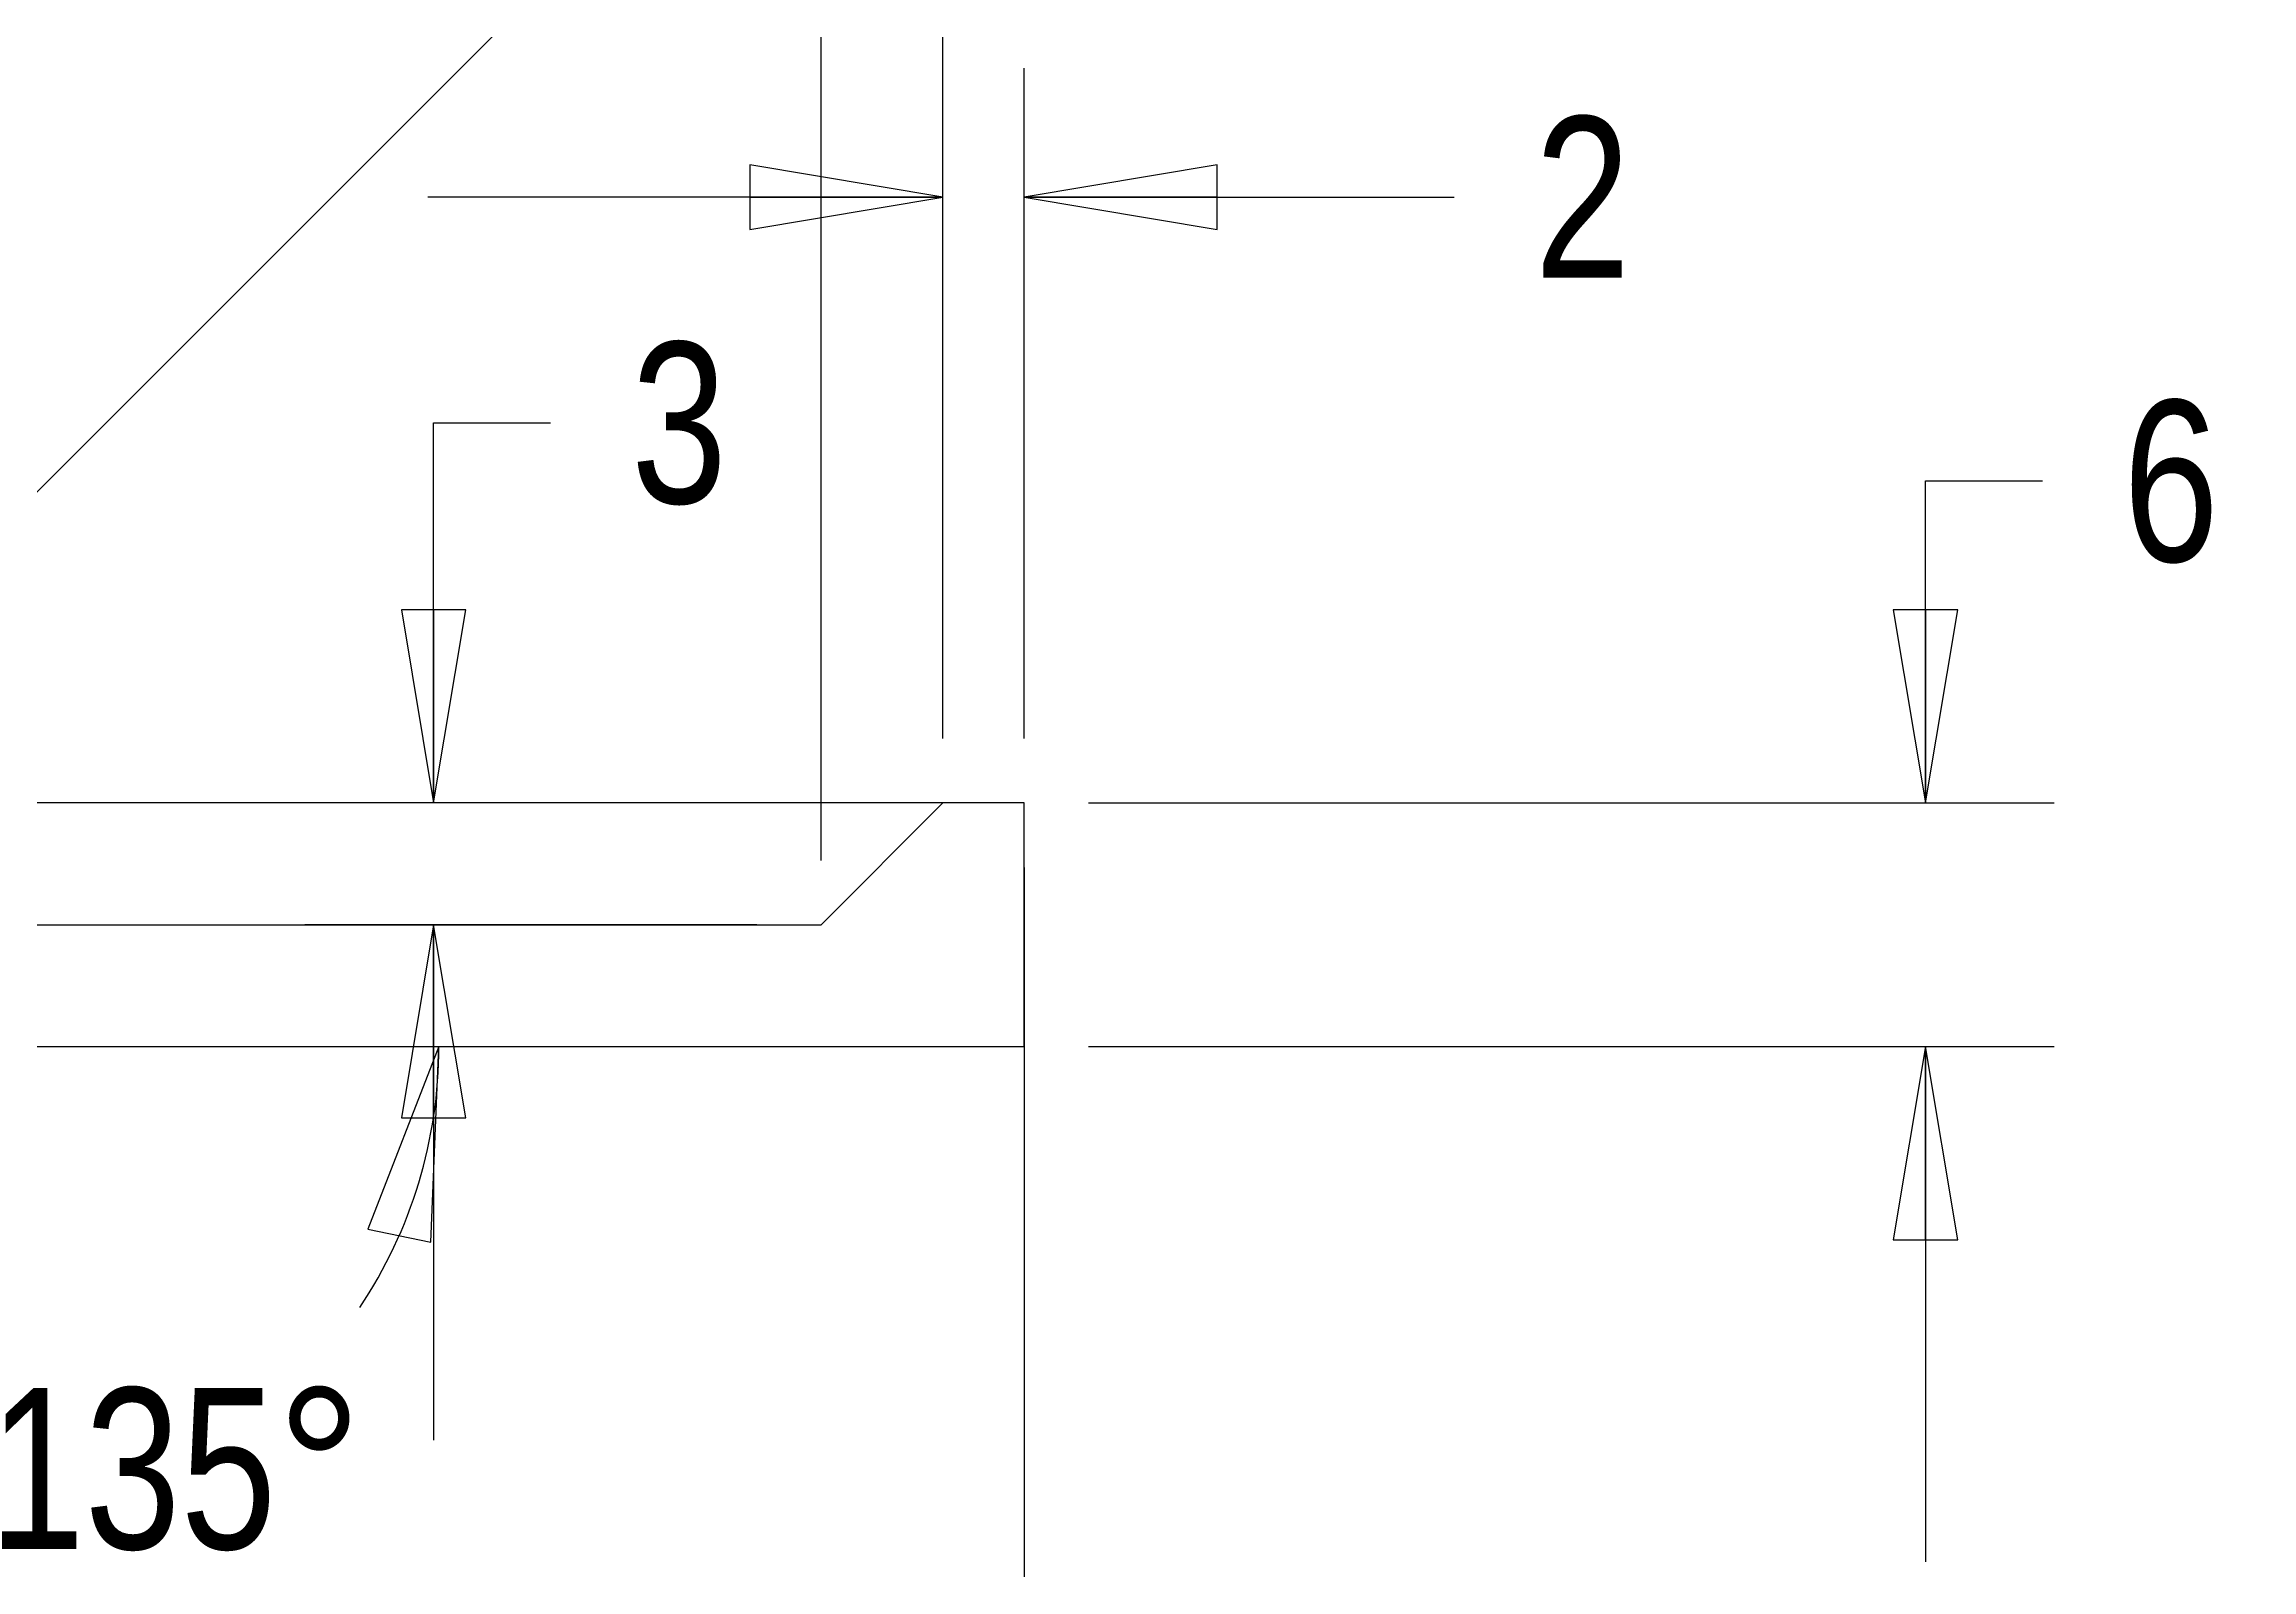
# Model space of a CAD drawing. Header units: millimetres. Extents: x 0 to 297, y 0 to 210.
# Drawn here: x 129.7 to 184.2, y 76.4 to 114 of the extents above; entities that cross this region are included whole.
import ezdxf

# ---------------------------------------------------------------- set-up
doc = ezdxf.new("R2010")
doc.units = ezdxf.units.MM
doc.header["$LTSCALE"] = 0.64311
doc.header["$MEASUREMENT"] = 0
doc.layers.get('0').update_dxf_attribs({"linetype": 'CONTINUOUS'})
doc.styles.get("Standard").update_dxf_attribs({"font": 'txt', "width": 0.8})
doc.dimstyles.new('DIMSTYLE_1', dxfattribs={"dimtxt": 0.15625, "dimasz": 0.1875, "dimexe": 0.125, "dimexo": 0.625, "dimgap": 0.078125, "dimtad": 1, "dimzin": 4, "dimtxsty": 'STANDARD', "dimblk": 'CLOSED', "dimblk1": 'CLOSED', "dimblk2": 'CLOSED', "dimcen": 2.5, "dimazin": 1, "dimtfac": 1, "dimtmove": 0, "dimatfit": 3, "dimldrblk": 'CLOSED', "dimtzin": 4})
doc.dimstyles.new('DIMSTYLE_2', dxfattribs={"dimtxt": 0.15625, "dimasz": 0.1875, "dimexe": 0.125, "dimexo": 0.625, "dimgap": 0.078125, "dimtad": 1, "dimdec": 1, "dimzin": 4, "dimtxsty": 'STANDARD', "dimblk": 'CLOSED', "dimblk1": 'CLOSED', "dimblk2": 'CLOSED', "dimcen": 2.5, "dimazin": 1, "dimtfac": 1, "dimtmove": 0, "dimatfit": 3, "dimldrblk": 'CLOSED', "dimtzin": 4})

# ---------------------------------------------------------------- blocks, each defined once
blk = doc.blocks.new('_CLOSED')
at = {"color": 0, "linetype": 'ByBlock'}
for p, q in [((0, 0), (-1, 0.167)), ((-1, 0.167), (-1, -0.167)), ((-1, -0.167), (0, 0)), ((-1, 0), (0, 0))]:
    blk.add_line(p, q, dxfattribs=at)
blk = doc.blocks.new('*D3')
at = {"color": 2, "linetype": 'Continuous', "transparency": 16777216}
for p, q in [((176.113, 95.342), (176.113, 103.279)), ((176.113, 103.279), (178.998, 103.279)), ((155.476, 95.342), (179.288, 95.342)), ((155.476, 89.342), (179.288, 89.342)), ((176.113, 89.342), (176.113, 76.642))]:
    blk.add_line(p, q, dxfattribs=at)
at = {"color": 2, "linetype": 'Continuous', "transparency": 16777216, "xscale": 4.762499999999999, "yscale": 4.762499999999999, "zscale": 4.762499999999999}
for p, rotation in [((176.113, 95.342), -90.00000000000001), ((176.113, 89.342), 90)]:
    blk.add_blockref('_CLOSED', p, dxfattribs=dict(at, rotation=rotation))
at = {"color": 2, "linetype": 'Continuous', "transparency": 16777216, "insert": (180.983, 105.264), "char_height": 3.969, "width": 3.175, "attachment_point": 1, "line_spacing_factor": 0.9}
blk.add_mtext('6', dxfattribs=at)
blk = doc.blocks.new('*D4')
at = {"color": 2, "linetype": 'Continuous', "transparency": 16777216}
for p, q in [((109.888, 93.754), (109.888, 47.574)), ((153.888, 93.754), (153.888, 47.574)), ((109.888, 50.749), (136.491, 50.749)), ((153.888, 50.749), (146.81, 50.749))]:
    blk.add_line(p, q, dxfattribs=at)
at = {"color": 2, "linetype": 'Continuous', "transparency": 16777216, "xscale": 4.762499999999999, "yscale": 4.762499999999999, "zscale": 4.762499999999999, "rotation": 180}
blk.add_blockref('_CLOSED', (109.888, 50.749), dxfattribs=at)
at = {"color": 2, "linetype": 'Continuous', "transparency": 16777216, "xscale": 4.762499999999999, "yscale": 4.762499999999999, "zscale": 4.762499999999999}
blk.add_blockref('_CLOSED', (153.888, 50.749), dxfattribs=at)
at = {"color": 2, "linetype": 'Continuous', "transparency": 16777216, "insert": (141.651, 52.733), "char_height": 3.9688, "width": 6.35, "attachment_point": 2, "line_spacing_factor": 0.9}
blk.add_mtext('44', dxfattribs=at)
blk = doc.blocks.new('*D7')
at = {"color": 2, "linetype": 'Continuous', "transparency": 16777216}
for p, q in [((139.334, 95.342), (139.334, 104.714)), ((139.334, 104.714), (142.218, 104.714)), ((150.301, 95.342), (136.159, 95.342)), ((147.301, 92.342), (136.159, 92.342)), ((139.334, 92.342), (139.334, 79.642))]:
    blk.add_line(p, q, dxfattribs=at)
at = {"color": 2, "linetype": 'Continuous', "transparency": 16777216, "xscale": 4.762499999999999, "yscale": 4.762499999999999, "zscale": 4.762499999999999}
for p, rotation in [((139.334, 95.342), -90.00000000000001), ((139.334, 92.342), 90)]:
    blk.add_blockref('_CLOSED', p, dxfattribs=dict(at, rotation=rotation))
at = {"color": 2, "linetype": 'Continuous', "transparency": 16777216, "insert": (144.203, 106.698), "char_height": 3.969, "width": 3.175, "attachment_point": 1, "line_spacing_factor": 0.9}
blk.add_mtext('3', dxfattribs=at)
blk = doc.blocks.new('*D8')
at = {"color": 2, "linetype": 'Continuous', "transparency": 16777216}
for p, q in [((151.888, 96.929), (151.888, 113.448)), ((153.888, 96.929), (153.888, 113.448)), ((151.888, 110.273), (139.188, 110.273)), ((153.888, 110.273), (164.493, 110.273))]:
    blk.add_line(p, q, dxfattribs=at)
at = {"color": 2, "linetype": 'Continuous', "transparency": 16777216, "xscale": 4.762499999999999, "yscale": 4.762499999999999, "zscale": 4.762499999999999}
blk.add_blockref('_CLOSED', (151.888, 110.273), dxfattribs=at)
at = {"color": 2, "linetype": 'Continuous', "transparency": 16777216, "xscale": 4.762499999999999, "yscale": 4.762499999999999, "zscale": 4.762499999999999, "rotation": 180}
blk.add_blockref('_CLOSED', (153.888, 110.273), dxfattribs=at)
at = {"color": 2, "linetype": 'Continuous', "transparency": 16777216, "insert": (166.477, 112.257), "char_height": 3.969, "width": 3.175, "attachment_point": 1, "line_spacing_factor": 0.9}
blk.add_mtext('2', dxfattribs=at)
blk = doc.blocks.new('*D9')
at = {"color": 2, "linetype": 'Continuous', "transparency": 16777216}
for p, q in [((148.888, 93.929), (148.888, 120.742)), ((151.888, 96.929), (151.888, 120.742)), ((148.888, 117.567), (138.685, 117.567)), ((151.888, 117.567), (164.588, 117.567))]:
    blk.add_line(p, q, dxfattribs=at)
at = {"color": 2, "linetype": 'Continuous', "transparency": 16777216, "xscale": 4.762499999999999, "yscale": 4.762499999999999, "zscale": 4.762499999999999}
blk.add_blockref('_CLOSED', (148.888, 117.567), dxfattribs=at)
at = {"color": 2, "linetype": 'Continuous', "transparency": 16777216, "xscale": 4.762499999999999, "yscale": 4.762499999999999, "zscale": 4.762499999999999, "rotation": 180}
blk.add_blockref('_CLOSED', (151.888, 117.567), dxfattribs=at)
at = {"color": 2, "linetype": 'Continuous', "transparency": 16777216, "insert": (136.701, 119.551), "char_height": 3.969, "width": 3.175, "attachment_point": 3, "line_spacing_factor": 0.9}
blk.add_mtext('3', dxfattribs=at)
blk = doc.blocks.new('*D10')
at = {"color": 2, "linetype": 'Continuous', "transparency": 16777216}
for points in [[(139.268, 84.517), (139.464, 89.342), (137.714, 84.842), (139.268, 84.517)], [(124.122, 79.212), (119.703, 81.156), (123.253, 77.884), (124.122, 79.212)]]:
    blk.add_lwpolyline(points, dxfattribs=at)
for start, end in [(-33.7425, 0), (-135, -103.7504)]:
    blk.add_arc((127.888, 89.342), 11.576, start, end, dxfattribs=at)
at = {"color": 2, "linetype": 'Continuous', "transparency": 16777216, "insert": (132.974, 80.927), "char_height": 3.96875, "width": 11.70563, "attachment_point": 2, "line_spacing_factor": 0.9}
blk.add_mtext('135\\fSymbol_ASME;{\\W1.0;°}', dxfattribs=at)
blk = doc.blocks.new('*D19')
at = {"color": 2, "linetype": 'Continuous', "transparency": 16777216}
for p, q in [((123.011, 96.464), (148.46, 121.913)), ((108.301, 89.342), (69.825, 89.342))]:
    blk.add_line(p, q, dxfattribs=at)
for points in [[(142.136, 122.252), (146.215, 119.668), (143.195, 123.435), (142.136, 122.252)], [(72.472, 94.141), (73, 89.342), (74.057, 94.053), (72.472, 94.141)]]:
    blk.add_lwpolyline(points, dxfattribs=at)
for start, end in [(45, 115.9777), (134.4478, 180)]:
    blk.add_arc((115.888, 89.342), 42.888, start, end, dxfattribs=at)
at = {"color": 2, "linetype": 'Continuous', "transparency": 16777216, "insert": (90.527, 125.912), "char_height": 3.96875, "width": 11.70563, "attachment_point": 2, "line_spacing_factor": 0.9}
blk.add_mtext('135\\fSymbol_ASME;{\\W1.0;°}', dxfattribs=at)
blk = doc.blocks.new('*D20')
at = {"color": 2, "linetype": 'Continuous', "transparency": 16777216}
for p, q in [((153.888, 87.754), (153.888, 35.482)), ((103.888, 81.754), (103.888, 35.482)), ((103.888, 38.657), (127.923, 38.657)), ((153.888, 38.657), (138.242, 38.657))]:
    blk.add_line(p, q, dxfattribs=at)
at = {"color": 2, "linetype": 'Continuous', "transparency": 16777216, "xscale": 4.762499999999999, "yscale": 4.762499999999999, "zscale": 4.762499999999999, "rotation": 180}
blk.add_blockref('_CLOSED', (103.888, 38.657), dxfattribs=at)
at = {"color": 2, "linetype": 'Continuous', "transparency": 16777216, "xscale": 4.762499999999999, "yscale": 4.762499999999999, "zscale": 4.762499999999999}
blk.add_blockref('_CLOSED', (153.888, 38.657), dxfattribs=at)
at = {"color": 2, "linetype": 'Continuous', "transparency": 16777216, "insert": (133.083, 40.642), "char_height": 3.9688, "width": 6.35, "attachment_point": 2, "line_spacing_factor": 0.9}
blk.add_mtext('50', dxfattribs=at)

msp = doc.modelspace()

# ---------------------------------------------------------------- linework, layer by layer
at = {"color": 7, "linetype": 'Continuous'}
for p, q in [((153.888, 95.342), (121.888, 95.342)), ((148.888, 92.342), (151.888, 95.342)), ((153.888, 89.342), (153.888, 95.342)), ((118.888, 92.342), (148.888, 92.342)), ((109.888, 89.342), (153.888, 89.342))]:
    msp.add_line(p, q, dxfattribs=at)

# ---------------------------------------------------------------- dimensions: what is measured, and where the dimension line sits
at = {"color": 2, "linetype": 'Continuous'}
for base, line1, line2, picture, middle in [((99.4758, 128.96498), ((121.58505, 95.0384), (121.88832, 95.34166)), ((110.31719, 89.34166), (109.88832, 89.34166)), '*D19', (90.52719, 123.92767)), ((132.31811, 78.64718), ((120.9075, 82.36084), (120.82565, 82.27899)), ((137.76068, 89.34166), (137.87644, 89.34166)), '*D10', (132.97406, 78.94309))]:
    dim = msp.add_angular_dim_2l(base=base, line1=line1, line2=line2, dimstyle='DIMSTYLE_2', dxfattribs=at)
    dim.commit()
    dim.dimension.update_dxf_attribs({"geometry": picture, "text_midpoint": middle, "dimtype": 162})
for base, p1, p2, angle, picture, middle in [((148.888, 117.567), (151.888, 95.342), (148.888, 92.342), 180, '*D9', (135.213, 117.567)), ((151.888, 110.273), (153.888, 95.342), (151.888, 95.342), 180, '*D8', (168.065, 110.273)), ((139.334, 95.342), (148.888, 92.342), (151.888, 95.342), 90, '*D7', (145.89, 104.714)), ((176.113, 89.342), (153.888, 95.342), (153.888, 89.342), 270, '*D3', (182.57, 103.279)), ((103.888, 38.657), (153.888, 89.342), (103.888, 83.342), 180, '*D20', (133.083, 38.657))]:
    dim = msp.add_linear_dim(base=base, p1=p1, p2=p2, angle=angle, dimstyle='DIMSTYLE_1', dxfattribs=at)
    dim.commit()
    dim.dimension.update_dxf_attribs({"geometry": picture, "text_midpoint": middle, "dimtype": 160})
dim = msp.add_linear_dim(base=(153.888, 50.749), p1=(109.888, 95.342), p2=(153.888, 95.342), dimstyle='DIMSTYLE_1', dxfattribs=at)
dim.commit()
dim.dimension.update_dxf_attribs({"geometry": '*D4', "text_midpoint": (141.75, 50.749), "dimtype": 160})

doc.saveas('drawing.dxf')
